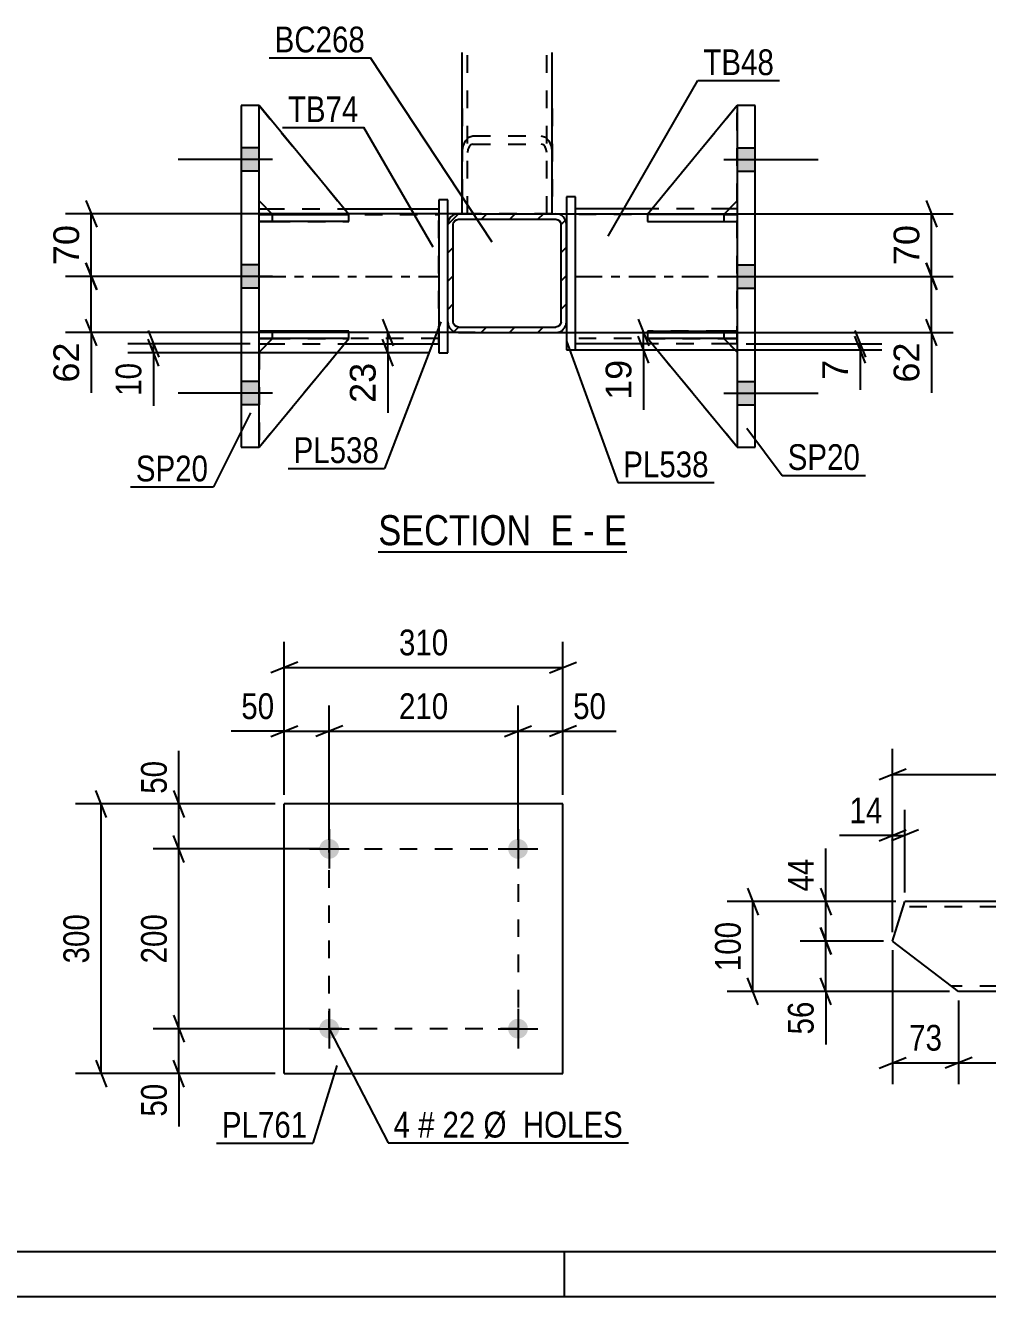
# Model space of a CAD drawing. Header units: millimetres. Extents: x 0 to 841, y 0 to 594.
# Drawn here: x 151 to 258.1, y 0 to 141.4 of the extents above; entities that cross this region are included whole.
import ezdxf

# ---------------------------------------------------------------- set-up
doc = ezdxf.new("R2010")
doc.units = ezdxf.units.MM
doc.linetypes.add('DXK_LINE_DOT2', pattern=[3.9198, 1.9599, -1.9599])
doc.linetypes.add('DXK_LINE_DOT3', pattern=[5.9187, 2.979, -0.9799, 0.9799, -0.9799])
doc.styles.add('Arial', font='ARIAL.TTF', dxfattribs={"height": 0.2})
doc.styles.add('Arial Narrow', font='ARIALN.TTF', dxfattribs={"height": 0.2})

# ---------------------------------------------------------------- blocks, each defined once
blk = doc.blocks.new('Unknown-318465150-1115')
at = {"color": 5, "linetype": 'Continuous'}
for p, q in [((5, 5), (836, 5)), ((211, 0), (211, 5)), ((0, 0), (841, 0))]:
    blk.add_line(p, q, dxfattribs=at)
blk = doc.blocks.new('Unknown-318465150-48 - 3101')
at = {"color": 6, "linetype": 'Continuous'}
blk.add_line((190.29, 82.83), (217.94, 82.83), dxfattribs=at)
at = {"color": 0, "linetype": 'Continuous'}
for points in [[(208.4, 83.58), (208.4, 87.08), (190.29, 87.08), (190.29, 83.58)], [(212.01, 83.58), (212.01, 87.08), (209.45, 87.08), (209.45, 83.58)], [(214.33, 83.58), (214.33, 87.08), (213.06, 87.08), (213.06, 83.58)], [(217.94, 83.58), (217.94, 87.08), (215.38, 87.08), (215.38, 83.58)]]:
    blk.add_wipeout(points, dxfattribs=at)
at = {"color": 7, "linetype": 'Continuous', "style": 'Arial Narrow'}
for s, p in [('SECTION ', (190.29, 83.58)), ('E', (209.45, 83.58)), ('E', (215.38, 83.58)), ('-', (213.06, 83.58))]:
    blk.add_text(s, height=3.34, dxfattribs=at).set_placement(p)
blk = doc.blocks.new('Bolt-318465150-3135 - 3101')
at = {"linetype": 'Continuous'}
for points in [[(232.22, 125.18), (232.22, 127.78), (230.22, 127.78), (230.22, 125.18)], [(232.22, 125.18), (232.22, 127.78), (230.22, 127.78), (230.22, 125.18)], [(232.22, 112.18), (232.22, 114.78), (230.22, 114.78), (230.22, 112.18)], [(232.22, 99.18), (232.22, 101.78), (230.22, 101.78), (230.22, 99.18)], [(232.22, 99.18), (232.22, 101.78), (230.22, 101.78), (230.22, 99.18)]]:
    blk.add_hatch(color=1, dxfattribs=at).paths.add_polyline_path(points)
at = {"color": 1, "linetype": 'Continuous'}
for p, q in [((230.22, 127.78), (232.22, 127.78)), ((230.22, 127.78), (232.22, 127.78)), ((228.72, 126.48), (239.22, 126.48)), ((228.72, 126.48), (239.22, 126.48)), ((230.22, 125.18), (232.22, 125.18)), ((230.22, 125.18), (232.22, 125.18)), ((230.22, 114.78), (232.22, 114.78)), ((228.72, 113.48), (239.22, 113.48)), ((230.22, 112.18), (232.22, 112.18)), ((228.72, 100.48), (239.22, 100.48)), ((228.72, 100.48), (239.22, 100.48)), ((230.22, 101.78), (232.22, 101.78)), ((230.22, 101.78), (232.22, 101.78)), ((230.22, 99.18), (232.22, 99.18)), ((230.22, 99.18), (232.22, 99.18))]:
    blk.add_line(p, q, dxfattribs=at)
blk = doc.blocks.new('Part-318465150-3295 - 3101')
at = {"color": 2, "linetype": 'Continuous'}
for p, q in [((220.72, 120.98), (212.22, 120.98)), ((230.22, 120.98), (229.33, 120.98)), ((220.71, 105.98), (212.22, 105.98)), ((230.22, 105.98), (229.31, 105.98))]:
    blk.add_line(p, q, dxfattribs=at)
at = {"color": 7, "linetype": 'DXK_LINE_DOT2'}
for p, q in [((212.22, 105.98), (212.22, 120.98)), ((230.22, 120.38), (212.22, 120.38)), ((229.33, 120.98), (220.72, 120.98)), ((230.22, 105.98), (230.22, 120.98)), ((230.22, 106.58), (212.22, 106.58)), ((229.31, 105.98), (220.71, 105.98))]:
    blk.add_line(p, q, dxfattribs=at)
at = {"color": 7, "linetype": 'DXK_LINE_DOT3'}
blk.add_line((212.22, 113.48), (230.22, 113.48), dxfattribs=at)
blk = doc.blocks.new('Part-318465150-3272 - 3101')
at = {"color": 2, "linetype": 'Continuous'}
for p, q in [((175.02, 132.48), (175.02, 94.48)), ((177.02, 132.48), (175.02, 132.48)), ((177.02, 94.48), (177.02, 132.48)), ((175.02, 94.48), (177.02, 94.48))]:
    blk.add_line(p, q, dxfattribs=at)
blk = doc.blocks.new('Part-318465150-3144 - 3101')
at = {"linetype": 'Continuous'}
h = blk.add_hatch(dxfattribs=at)
h.set_pattern_fill('', scale=0.7, style=0, pattern_type=0)
h.set_pattern_definition([(45, (199.219, 120.4402), (-1.57154, 1.57154), [])])
h.paths.add_polyline_path([(210.02, 120.44), (199.22, 120.44), (198.76, 120.35), (198.37, 120.09), (198.11, 119.7), (198.02, 119.24), (198.02, 108.44), (198.11, 107.98), (198.37, 107.59), (198.76, 107.33), (199.22, 107.24), (210.02, 107.24), (210.48, 107.33), (210.87, 107.59), (211.13, 107.98), (211.22, 108.44), (211.22, 119.24), (211.13, 119.7), (210.87, 120.09), (210.48, 120.35)])
h.paths.add_polyline_path([(210.57, 119.47), (210.62, 119.24), (210.62, 108.44), (210.57, 108.21), (210.44, 108.02), (210.25, 107.89), (210.02, 107.84), (199.22, 107.84), (198.99, 107.89), (198.79, 108.02), (198.66, 108.21), (198.62, 108.44), (198.62, 119.24), (198.66, 119.47), (198.79, 119.66), (198.99, 119.79), (199.22, 119.84), (210.02, 119.84), (210.25, 119.79), (210.44, 119.66)])
at = {"color": 2, "linetype": 'Continuous'}
for p, q in [((199.22, 120.44), (198.76, 120.35)), ((199.22, 120.44), (210.02, 120.44)), ((210.48, 120.35), (210.02, 120.44)), ((198.11, 119.7), (198.02, 119.24)), ((198.02, 108.44), (198.02, 119.24)), ((198.62, 119.24), (198.66, 119.47)), ((198.62, 108.44), (198.62, 119.24)), ((198.66, 119.47), (198.79, 119.66)), ((198.79, 119.66), (198.99, 119.79)), ((198.99, 119.79), (199.22, 119.84)), ((199.22, 119.84), (210.02, 119.84)), ((210.02, 119.84), (210.25, 119.79)), ((210.25, 119.79), (210.44, 119.66)), ((210.44, 119.66), (210.57, 119.47)), ((210.57, 119.47), (210.62, 119.24)), ((210.62, 108.44), (210.62, 119.24)), ((211.22, 119.24), (211.13, 119.7)), ((211.22, 108.44), (211.22, 119.24)), ((198.02, 108.44), (198.11, 107.98)), ((198.66, 108.21), (198.62, 108.44)), ((198.79, 108.02), (198.66, 108.21)), ((198.99, 107.89), (198.79, 108.02)), ((199.22, 107.84), (198.99, 107.89)), ((199.22, 107.84), (210.02, 107.84)), ((210.25, 107.89), (210.02, 107.84)), ((210.44, 108.02), (210.25, 107.89)), ((210.57, 108.21), (210.44, 108.02)), ((210.62, 108.44), (210.57, 108.21)), ((211.13, 107.98), (211.22, 108.44)), ((198.76, 107.33), (199.22, 107.24)), ((199.22, 107.24), (210.02, 107.24)), ((210.02, 107.24), (210.48, 107.33))]:
    blk.add_line(p, q, dxfattribs=at)
for centre, start, end in [((199.22, 119.24), 112.5, 157.5), ((210.02, 119.24), 22.5, 67.5), ((199.22, 108.44), 202.5, 247.5), ((210.02, 108.44), 292.5, 337.5)]:
    blk.add_arc(centre, 1.2, start, end, dxfattribs=at)
blk = doc.blocks.new('Bolt-318465150-3136 - 3101')
at = {"linetype": 'Continuous'}
for points in [[(177.02, 125.18), (177.02, 127.78), (175.02, 127.78), (175.02, 125.18)], [(177.02, 125.18), (177.02, 127.78), (175.02, 127.78), (175.02, 125.18)], [(177.02, 112.18), (177.02, 114.78), (175.02, 114.78), (175.02, 112.18)], [(177.02, 99.18), (177.02, 101.78), (175.02, 101.78), (175.02, 99.18)], [(177.02, 99.18), (177.02, 101.78), (175.02, 101.78), (175.02, 99.18)]]:
    blk.add_hatch(color=1, dxfattribs=at).paths.add_polyline_path(points)
at = {"color": 1, "linetype": 'Continuous'}
for p, q in [((177.02, 127.78), (175.02, 127.78)), ((177.02, 127.78), (175.02, 127.78)), ((178.52, 126.48), (168.02, 126.48)), ((178.52, 126.48), (168.02, 126.48)), ((177.02, 125.18), (175.02, 125.18)), ((177.02, 125.18), (175.02, 125.18)), ((177.02, 114.78), (175.02, 114.78)), ((178.52, 113.48), (168.02, 113.48)), ((177.02, 112.18), (175.02, 112.18)), ((178.52, 100.48), (168.02, 100.48)), ((178.52, 100.48), (168.02, 100.48)), ((177.02, 101.78), (175.02, 101.78)), ((177.02, 101.78), (175.02, 101.78)), ((177.02, 99.18), (175.02, 99.18)), ((177.02, 99.18), (175.02, 99.18))]:
    blk.add_line(p, q, dxfattribs=at)
blk = doc.blocks.new('Part-318465150-3234 - 3101')
at = {"color": 2, "linetype": 'Continuous'}
for p, q in [((220.23, 120.38), (220.22, 120.38)), ((220.22, 120.38), (220.22, 119.58)), ((230.22, 120.38), (221.47, 120.38)), ((230.22, 120.38), (230.22, 120.38)), ((230.22, 120.38), (230.22, 119.58)), ((220.22, 119.58), (230.22, 119.58))]:
    blk.add_line(p, q, dxfattribs=at)
at = {"color": 7, "linetype": 'DXK_LINE_DOT2'}
for p, q in [((221.47, 120.38), (220.23, 120.38)), ((228.72, 120.38), (220.23, 120.38)), ((228.72, 120.38), (230.22, 120.38)), ((228.72, 120.38), (228.72, 119.58)), ((230.22, 120.38), (230.22, 120.38)), ((220.22, 119.58), (228.72, 119.58)), ((228.72, 119.58), (230.22, 119.58))]:
    blk.add_line(p, q, dxfattribs=at)
blk = doc.blocks.new('Part-318465150-3239 - 3101')
at = {"color": 2, "linetype": 'Continuous'}
for p, q in [((177.02, 120.98), (177.91, 120.98)), ((186.52, 120.98), (197.02, 120.98)), ((177.02, 105.98), (177.93, 105.98)), ((186.53, 105.98), (197.02, 105.98))]:
    blk.add_line(p, q, dxfattribs=at)
at = {"color": 7, "linetype": 'DXK_LINE_DOT2'}
for p, q in [((177.02, 105.98), (177.02, 120.98)), ((177.02, 120.38), (197.02, 120.38)), ((177.91, 120.98), (186.52, 120.98)), ((197.02, 105.98), (197.02, 120.98)), ((197.02, 106.58), (177.02, 106.58)), ((177.93, 105.98), (186.53, 105.98))]:
    blk.add_line(p, q, dxfattribs=at)
at = {"color": 7, "linetype": 'DXK_LINE_DOT3'}
blk.add_line((177.02, 113.48), (197.02, 113.48), dxfattribs=at)
blk = doc.blocks.new('Part-318465150-3241 - 3101')
at = {"color": 2, "linetype": 'Continuous'}
for p, q in [((178.52, 106.57), (177.02, 105.07)), ((177.02, 94.48), (187.02, 106.57)), ((187.02, 106.57), (178.52, 106.57)), ((178.52, 106.57), (178.52, 106.57)), ((187.02, 106.57), (187.02, 106.57))]:
    blk.add_line(p, q, dxfattribs=at)
at = {"color": 7, "linetype": 'DXK_LINE_DOT2'}
for p, q in [((177.02, 105.07), (178.52, 106.57)), ((177.02, 94.48), (187.02, 106.57)), ((178.52, 106.57), (187.02, 106.57)), ((177.02, 105.07), (177.02, 94.48))]:
    blk.add_line(p, q, dxfattribs=at)
blk = doc.blocks.new('Part-318465150-3243 - 3101')
at = {"color": 2, "linetype": 'Continuous'}
for p, q in [((177.02, 132.48), (177.02, 132.48)), ((177.02, 132.48), (177.02, 132.48)), ((187.02, 120.37), (177.02, 132.48)), ((178.51, 120.38), (177.02, 121.87)), ((185.77, 120.37), (187.02, 120.37)), ((187.02, 120.37), (187.02, 120.37))]:
    blk.add_line(p, q, dxfattribs=at)
at = {"color": 7, "linetype": 'DXK_LINE_DOT2'}
for p, q in [((177.02, 121.87), (177.02, 132.48)), ((177.02, 132.48), (187.02, 120.37)), ((178.52, 120.37), (177.02, 121.87)), ((178.52, 120.37), (178.51, 120.38)), ((187.02, 120.37), (178.52, 120.37)), ((178.52, 120.37), (178.52, 120.37)), ((178.52, 120.37), (185.77, 120.37))]:
    blk.add_line(p, q, dxfattribs=at)
blk = doc.blocks.new('Part-318465150-3244 - 3101')
at = {"color": 2, "linetype": 'Continuous'}
for p, q in [((220.22, 106.57), (220.22, 106.57)), ((228.72, 106.57), (220.22, 106.57)), ((230.22, 94.48), (220.22, 106.57)), ((228.72, 106.57), (228.72, 106.57)), ((228.72, 106.57), (230.22, 105.07))]:
    blk.add_line(p, q, dxfattribs=at)
at = {"color": 7, "linetype": 'DXK_LINE_DOT2'}
for p, q in [((220.22, 106.57), (228.72, 106.57)), ((230.22, 94.48), (220.22, 106.57)), ((228.72, 106.57), (230.22, 105.07)), ((230.22, 105.07), (230.22, 94.48))]:
    blk.add_line(p, q, dxfattribs=at)
blk = doc.blocks.new('Part-318465150-3246 - 3101')
at = {"color": 2, "linetype": 'Continuous'}
for p, q in [((230.22, 132.48), (220.22, 120.37)), ((230.22, 132.48), (230.22, 132.48)), ((230.22, 132.48), (230.22, 132.48)), ((228.73, 120.38), (230.22, 121.87)), ((221.47, 120.37), (220.22, 120.37)), ((220.22, 120.37), (220.22, 120.37))]:
    blk.add_line(p, q, dxfattribs=at)
at = {"color": 7, "linetype": 'DXK_LINE_DOT2'}
for p, q in [((230.22, 132.48), (220.22, 120.37)), ((230.22, 121.87), (230.22, 132.48)), ((228.72, 120.37), (230.22, 121.87)), ((228.72, 120.37), (220.22, 120.37)), ((228.72, 120.37), (221.47, 120.37)), ((228.72, 120.37), (228.73, 120.38)), ((228.72, 120.37), (228.72, 120.37))]:
    blk.add_line(p, q, dxfattribs=at)
blk = doc.blocks.new('Part-318465150-3249 - 3101')
at = {"color": 2, "linetype": 'Continuous'}
for p, q in [((220.22, 107.38), (230.22, 107.38)), ((220.22, 107.38), (220.22, 106.58)), ((230.22, 106.58), (220.22, 106.58)), ((230.22, 107.38), (230.22, 107.38)), ((230.22, 106.58), (230.22, 107.38))]:
    blk.add_line(p, q, dxfattribs=at)
at = {"color": 7, "linetype": 'DXK_LINE_DOT2'}
for p, q in [((228.72, 107.38), (220.22, 107.38)), ((220.22, 106.58), (228.72, 106.58)), ((230.22, 107.38), (228.72, 107.38)), ((228.72, 107.38), (228.72, 106.58)), ((228.72, 106.58), (230.22, 106.58)), ((230.22, 107.38), (230.22, 107.38))]:
    blk.add_line(p, q, dxfattribs=at)
blk = doc.blocks.new('Part-318465150-3251 - 3101')
at = {"color": 7, "linetype": 'DXK_LINE_DOT2'}
for p, q in [((199.62, 132.15), (199.62, 120.44)), ((200.22, 120.44), (200.22, 132.15)), ((209.02, 120.44), (209.02, 132.15)), ((209.62, 132.15), (209.62, 120.44)), ((209.62, 120.44), (199.62, 120.44))]:
    blk.add_line(p, q, dxfattribs=at)
blk = doc.blocks.new('Part-318465150-3261 - 3101')
at = {"color": 2, "linetype": 'Continuous'}
for p, q in [((177.02, 106.58), (177.02, 107.38)), ((187.02, 107.38), (177.02, 107.38)), ((187.02, 106.58), (177.02, 106.58)), ((177.02, 106.58), (177.02, 106.58)), ((187.02, 106.58), (187.02, 107.38))]:
    blk.add_line(p, q, dxfattribs=at)
at = {"color": 7, "linetype": 'DXK_LINE_DOT2'}
for p, q in [((178.52, 107.38), (177.02, 107.38)), ((177.02, 106.58), (178.52, 106.58)), ((178.52, 106.58), (178.52, 107.38)), ((187.02, 107.38), (178.52, 107.38)), ((178.52, 106.58), (187.02, 106.58))]:
    blk.add_line(p, q, dxfattribs=at)
blk = doc.blocks.new('Part-318465150-3262 - 3101')
at = {"color": 2, "linetype": 'Continuous'}
for p, q in [((177.02, 119.58), (177.02, 120.38)), ((177.02, 120.38), (185.77, 120.38)), ((187.02, 120.38), (187.01, 120.38)), ((187.02, 119.58), (187.02, 120.38)), ((187.02, 119.58), (177.02, 119.58)), ((177.02, 119.58), (177.02, 119.58))]:
    blk.add_line(p, q, dxfattribs=at)
at = {"color": 7, "linetype": 'DXK_LINE_DOT2'}
for p, q in [((178.52, 120.38), (177.02, 120.38)), ((178.52, 119.58), (178.52, 120.38)), ((178.52, 120.38), (187.01, 120.38)), ((177.02, 119.58), (178.52, 119.58)), ((178.52, 119.58), (187.02, 119.58))]:
    blk.add_line(p, q, dxfattribs=at)
blk = doc.blocks.new('Part-318465150-3267 - 3101')
at = {"color": 2, "linetype": 'Continuous'}
for p, q in [((230.22, 132.48), (230.22, 94.48)), ((232.22, 132.48), (230.22, 132.48)), ((232.22, 94.48), (232.22, 132.48)), ((230.22, 94.48), (232.22, 94.48))]:
    blk.add_line(p, q, dxfattribs=at)
blk = doc.blocks.new('Part-318465150-3278 - 3101')
at = {"color": 2, "linetype": 'Continuous'}
for p, q in [((199.62, 120.44), (199.62, 138.37)), ((209.62, 120.44), (209.62, 138.37))]:
    blk.add_line(p, q, dxfattribs=at)
at = {"color": 7, "linetype": 'DXK_LINE_DOT2'}
for p, q in [((200.22, 120.44), (200.22, 138.37)), ((209.02, 120.44), (209.02, 138.37)), ((199.97, 128.57), (200.36, 128.97)), ((200.36, 128.97), (200.82, 129.12)), ((200.82, 129.12), (208.42, 129.12)), ((208.42, 129.12), (208.88, 128.97)), ((208.88, 128.97), (209.27, 128.57)), ((199.62, 127.26), (199.71, 127.97)), ((199.71, 127.97), (199.97, 128.57)), ((200.26, 127.61), (200.22, 127.26)), ((200.39, 127.91), (200.26, 127.61)), ((200.59, 128.12), (200.39, 127.91)), ((200.82, 128.19), (200.59, 128.12)), ((200.82, 128.19), (208.42, 128.19)), ((208.65, 128.12), (208.42, 128.19)), ((208.84, 127.91), (208.65, 128.12)), ((208.97, 127.61), (208.84, 127.91)), ((209.02, 127.26), (208.97, 127.61)), ((209.27, 128.57), (209.53, 127.97)), ((209.53, 127.97), (209.62, 127.26)), ((209.62, 120.44), (199.62, 120.44))]:
    blk.add_line(p, q, dxfattribs=at)
blk = doc.blocks.new('Part-318465150-3285 - 3101')
at = {"color": 2, "linetype": 'Continuous'}
for p, q in [((198.02, 121.98), (197.02, 121.98)), ((197.02, 121.98), (197.02, 104.98)), ((198.02, 119.24), (198.02, 121.98)), ((198.02, 104.98), (198.02, 108.44)), ((197.02, 104.98), (198.02, 104.98))]:
    blk.add_line(p, q, dxfattribs=at)
at = {"color": 7, "linetype": 'DXK_LINE_DOT2'}
blk.add_line((198.02, 108.44), (198.02, 119.24), dxfattribs=at)
blk = doc.blocks.new('Part-318465150-3290 - 3101')
at = {"color": 2, "linetype": 'Continuous'}
for p, q in [((212.22, 122.32), (211.22, 122.32)), ((211.22, 122.32), (211.22, 105.32)), ((212.22, 105.32), (212.22, 122.32)), ((211.22, 105.32), (212.22, 105.32))]:
    blk.add_line(p, q, dxfattribs=at)
blk = doc.blocks.new('Part-318465150-2193 - 2177')
at = {"color": 2, "linetype": 'Continuous'}
for p, q in [((247.49, 39.54), (248.87, 43.94)), ((274.84, 43.94), (248.87, 43.94)), ((294.94, 43.94), (274.94, 43.94)), ((303.93, 37.08), (294.94, 43.94)), ((254.84, 33.94), (247.49, 39.54)), ((303.93, 37.08), (302.95, 33.94)), ((274.84, 33.94), (254.84, 33.94)), ((302.95, 33.94), (274.94, 33.94))]:
    blk.add_line(p, q, dxfattribs=at)
at = {"color": 7, "linetype": 'DXK_LINE_DOT2'}
for p, q in [((274.84, 43.34), (248.68, 43.34)), ((295.73, 43.34), (274.94, 43.34)), ((274.84, 34.54), (254.05, 34.54)), ((303.14, 34.54), (274.94, 34.54))]:
    blk.add_line(p, q, dxfattribs=at)
blk = doc.blocks.new('Part-318465150-1333 - 1317')
at = {"color": 2, "linetype": 'Continuous'}
for p, q in [((179.83, 24.8), (179.83, 54.8)), ((210.83, 54.8), (179.83, 54.8)), ((210.83, 24.8), (210.83, 54.8)), ((179.83, 24.8), (210.83, 24.8))]:
    blk.add_line(p, q, dxfattribs=at)
blk = doc.blocks.new('Bolt-318465150-1366 - 1317')
at = {"linetype": 'Continuous'}
for points in [[(185.93, 29.8, -1), (183.73, 29.8, -1)], [(206.93, 29.8, -1), (204.73, 29.8, -1)]]:
    blk.add_hatch(color=1, dxfattribs=at).paths.add_polyline_path(points)
at = {"color": 1, "linetype": 'Continuous'}
for p, q in [((184.83, 32), (184.83, 27.6)), ((205.83, 32), (205.83, 27.6)), ((182.63, 29.8), (187.03, 29.8)), ((203.63, 29.8), (208.03, 29.8))]:
    blk.add_line(p, q, dxfattribs=at)
blk = doc.blocks.new('Bolt-318465150-1371 - 1317')
at = {"linetype": 'Continuous'}
for points in [[(185.93, 49.8, -1), (183.73, 49.8, -1)], [(206.93, 49.8, -1), (204.73, 49.8, -1)]]:
    blk.add_hatch(color=1, dxfattribs=at).paths.add_polyline_path(points)
at = {"color": 1, "linetype": 'Continuous'}
for p, q in [((184.83, 52), (184.83, 47.6)), ((205.83, 52), (205.83, 47.6)), ((182.63, 49.8), (187.03, 49.8)), ((203.63, 49.8), (208.03, 49.8))]:
    blk.add_line(p, q, dxfattribs=at)
blk = doc.blocks.new('Rectangle-318465150-1480 - 1317')
at = {"color": 1, "linetype": 'DXK_LINE_DOT2'}
blk.add_lwpolyline([(184.83, 49.8), (205.83, 49.8), (205.83, 29.8), (184.83, 29.8), (184.83, 49.8)], close=True, dxfattribs=at)
blk = doc.blocks.new('StraightDimension-318465150-3343 - 3101')
at = {"color": 7, "linetype": 'Continuous'}
for p, q in [((251.22, 121.94), (252.42, 118.94)), ((207.91, 120.44), (254.22, 120.44)), ((251.82, 113.48), (251.82, 120.44)), ((252.42, 111.98), (251.22, 114.98)), ((233.22, 113.48), (254.22, 113.48))]:
    blk.add_line(p, q, dxfattribs=at)
at = {"color": 0}
blk.add_wipeout([(251.07, 119.78), (246.87, 119.78), (246.87, 114.14), (251.07, 114.14)], dxfattribs=at)
at = {"color": 3, "style": 'Arial'}
blk.add_text('70', height=2.865, rotation=90.0002, dxfattribs=at).set_placement((250.47, 114.74))
blk = doc.blocks.new('StraightDimension-318465150-3371 - 3101')
at = {"color": 7, "linetype": 'Continuous'}
for p, q in [((219.19, 108.74), (220.39, 105.74)), ((209.74, 107.24), (222.19, 107.24)), ((220.39, 103.82), (219.19, 106.82)), ((219.79, 105.32), (219.79, 107.24)), ((212.22, 105.32), (222.19, 105.32)), ((219.79, 105.32), (219.79, 98.62)), ((219.79, 105.32), (219.79, 98.62))]:
    blk.add_line(p, q, dxfattribs=at)
at = {"color": 0}
blk.add_wipeout([(219.04, 104.79), (214.84, 104.79), (214.84, 99.15), (219.04, 99.15)], dxfattribs=at)
at = {"color": 3, "style": 'Arial'}
blk.add_text('19', height=2.865, rotation=90.0002, dxfattribs=at).set_placement((218.44, 99.75))
blk = doc.blocks.new('StraightDimension-318465150-3382 - 3101')
at = {"color": 7, "linetype": 'Continuous'}
for p, q in [((243.29, 107.48), (244.49, 104.48)), ((244.49, 103.82), (243.29, 106.82)), ((213.22, 105.32), (246.29, 105.32)), ((231.22, 105.98), (246.29, 105.98)), ((243.89, 105.32), (243.89, 105.98)), ((243.89, 105.32), (243.89, 100.85)), ((243.89, 105.32), (243.89, 100.85))]:
    blk.add_line(p, q, dxfattribs=at)
at = {"color": 0}
blk.add_wipeout([(243.14, 104.79), (238.94, 104.79), (238.94, 101.37), (243.14, 101.37)], dxfattribs=at)
at = {"color": 3, "style": 'Arial'}
blk.add_text('7', height=2.87, rotation=90.0002, dxfattribs=at).set_placement((242.54, 101.97))
blk = doc.blocks.new('StraightDimension-318465150-3332 - 3101')
at = {"color": 7, "linetype": 'Continuous'}
for p, q in [((190.74, 108.74), (191.94, 105.74)), ((198.22, 107.24), (188.49, 107.24)), ((191.94, 103.48), (190.74, 106.48)), ((191.34, 104.98), (191.34, 107.24)), ((196.02, 104.98), (188.49, 104.98)), ((191.34, 104.98), (191.34, 98.29)), ((191.34, 104.98), (191.34, 98.29))]:
    blk.add_line(p, q, dxfattribs=at)
at = {"color": 0}
blk.add_wipeout([(190.59, 104.46), (186.39, 104.46), (186.39, 98.81), (190.59, 98.81)], dxfattribs=at)
at = {"color": 3, "style": 'Arial'}
blk.add_text('23', height=2.865, rotation=90.0002, dxfattribs=at).set_placement((189.99, 99.41))
blk = doc.blocks.new('StraightDimension-318465150-3357 - 3101')
at = {"color": 7, "linetype": 'Continuous'}
for p, q in [((251.22, 114.98), (252.42, 111.98)), ((233.22, 113.48), (254.22, 113.48)), ((251.82, 107.24), (251.82, 113.48)), ((252.42, 105.74), (251.22, 108.74)), ((207.91, 107.24), (254.22, 107.24)), ((251.82, 107.24), (251.82, 100.54)), ((251.82, 107.24), (251.82, 100.54))]:
    blk.add_line(p, q, dxfattribs=at)
at = {"color": 0}
blk.add_wipeout([(251.07, 106.72), (246.87, 106.72), (246.87, 101.07), (251.07, 101.07)], dxfattribs=at)
at = {"color": 3, "style": 'Arial'}
blk.add_text('62', height=2.865, rotation=90.0002, dxfattribs=at).set_placement((250.47, 101.67))
blk = doc.blocks.new('StraightDimension-318465150-3304 - 3101')
at = {"color": 7, "linetype": 'Continuous'}
for p, q in [((157.76, 114.98), (158.96, 111.98)), ((174.02, 113.48), (155.51, 113.48)), ((158.36, 107.24), (158.36, 113.48)), ((158.96, 105.74), (157.76, 108.74)), ((201.06, 107.24), (155.51, 107.24)), ((158.36, 107.24), (158.36, 100.54)), ((158.36, 107.24), (158.36, 100.54))]:
    blk.add_line(p, q, dxfattribs=at)
at = {"color": 0}
blk.add_wipeout([(157.61, 106.72), (153.41, 106.72), (153.41, 101.07), (157.61, 101.07)], dxfattribs=at)
at = {"color": 3, "style": 'Arial'}
blk.add_text('62', height=2.865, rotation=90.0002, dxfattribs=at).set_placement((157.01, 101.67))
blk = doc.blocks.new('StraightDimension-318465150-3317 - 3101')
at = {"color": 7, "linetype": 'Continuous'}
for p, q in [((157.76, 121.94), (158.96, 118.94)), ((201.06, 120.44), (155.51, 120.44)), ((158.36, 113.48), (158.36, 120.44)), ((158.96, 111.98), (157.76, 114.98)), ((174.02, 113.48), (155.51, 113.48))]:
    blk.add_line(p, q, dxfattribs=at)
at = {"color": 0}
blk.add_wipeout([(157.61, 119.78), (153.41, 119.78), (153.41, 114.14), (157.61, 114.14)], dxfattribs=at)
at = {"color": 3, "style": 'Arial'}
blk.add_text('70', height=2.865, rotation=90.0002, dxfattribs=at).set_placement((157.01, 114.74))
blk = doc.blocks.new('StraightDimension-318465150-3393 - 3101')
at = {"color": 7, "linetype": 'Continuous'}
for p, q in [((164.68, 107.48), (165.88, 104.48)), ((165.88, 103.48), (164.68, 106.48)), ((176.02, 105.98), (162.43, 105.98)), ((196.02, 104.98), (162.43, 104.98)), ((165.28, 104.98), (165.28, 105.98)), ((165.28, 104.98), (165.28, 99.08)), ((165.28, 104.98), (165.28, 99.08))]:
    blk.add_line(p, q, dxfattribs=at)
at = {"color": 0}
blk.add_wipeout([(164.53, 104.46), (160.33, 104.46), (160.33, 99.6), (164.53, 99.6)], dxfattribs=at)
at = {"color": 3, "style": 'Arial Narrow'}
blk.add_text('10', height=2.863, rotation=90.0002, dxfattribs=at).set_placement((163.93, 100.2))
blk = doc.blocks.new('StraightDimension-318465150-2255 - 2177')
at = {"color": 7, "linetype": 'Continuous'}
for p, q in [((254.84, 32.94), (254.84, 23.61)), ((302.95, 32.94), (302.95, 23.61)), ((256.34, 26.61), (253.34, 25.41)), ((254.84, 26.01), (302.95, 26.01)), ((301.45, 25.41), (304.45, 26.61))]:
    blk.add_line(p, q, dxfattribs=at)
at = {"color": 0}
blk.add_wipeout([(283.15, 26.76), (283.15, 30.96), (274.64, 30.96), (274.64, 26.76)], dxfattribs=at)
at = {"color": 3, "style": 'Arial Narrow'}
blk.add_text('3083', height=2.863, dxfattribs=at).set_placement((275.24, 27.36))
blk = doc.blocks.new('StraightDimension-318465150-2297 - 2177')
at = {"color": 7, "linetype": 'Continuous'}
for p, q in [((247.49, 40.54), (247.49, 54.15)), ((248.87, 44.94), (248.87, 54.15)), ((247.49, 51.3), (241.59, 51.3)), ((247.49, 51.3), (241.59, 51.3)), ((245.99, 50.7), (248.99, 51.9)), ((250.37, 51.9), (247.37, 50.7)), ((247.49, 51.3), (248.87, 51.3))]:
    blk.add_line(p, q, dxfattribs=at)
at = {"color": 0}
blk.add_wipeout([(246.97, 52.05), (246.97, 56.25), (242.11, 56.25), (242.11, 52.05)], dxfattribs=at)
at = {"color": 3, "style": 'Arial Narrow'}
blk.add_text('14', height=2.863, dxfattribs=at).set_placement((242.71, 52.65))
blk = doc.blocks.new('StraightDimension-318465150-2225 - 2177')
at = {"color": 7, "linetype": 'Continuous'}
for p, q in [((247.49, 38.54), (247.49, 23.61)), ((254.84, 32.94), (254.84, 23.61)), ((245.99, 25.41), (248.99, 26.61)), ((247.49, 26.01), (254.84, 26.01)), ((256.34, 26.61), (253.34, 25.41))]:
    blk.add_line(p, q, dxfattribs=at)
at = {"color": 0}
blk.add_wipeout([(253.59, 26.76), (253.59, 30.96), (248.74, 30.96), (248.74, 26.76)], dxfattribs=at)
at = {"color": 3, "style": 'Arial Narrow'}
blk.add_text('73', height=2.863, dxfattribs=at).set_placement((249.34, 27.36))
blk = doc.blocks.new('StraightDimension-318465150-2196 - 2177')
at = {"color": 7, "linetype": 'Continuous'}
for p, q in [((231.36, 45.44), (232.56, 42.44)), ((247.87, 43.94), (229.11, 43.94)), ((231.96, 33.94), (231.96, 43.94)), ((232.56, 32.44), (231.36, 35.44)), ((253.84, 33.94), (229.11, 33.94))]:
    blk.add_line(p, q, dxfattribs=at)
at = {"color": 0}
blk.add_wipeout([(231.21, 42.28), (227.01, 42.28), (227.01, 35.6), (231.21, 35.6)], dxfattribs=at)
at = {"color": 3, "style": 'Arial Narrow'}
blk.add_text('100', height=2.863, rotation=90.0002, dxfattribs=at).set_placement((230.61, 36.2))
blk = doc.blocks.new('StraightDimension-318465150-2356 - 2177')
at = {"color": 7, "linetype": 'Continuous'}
for p, q in [((240.06, 43.94), (240.06, 49.85)), ((240.06, 43.94), (240.06, 49.85)), ((239.46, 45.44), (240.66, 42.44)), ((247.87, 43.94), (237.21, 43.94)), ((240.06, 39.54), (240.06, 43.94)), ((240.66, 38.04), (239.46, 41.04)), ((246.49, 39.54), (237.21, 39.54))]:
    blk.add_line(p, q, dxfattribs=at)
at = {"color": 0}
blk.add_wipeout([(239.31, 49.32), (235.11, 49.32), (235.11, 44.46), (239.31, 44.46)], dxfattribs=at)
at = {"color": 3, "style": 'Arial Narrow'}
blk.add_text('44', height=2.863, rotation=90.0002, dxfattribs=at).set_placement((238.71, 45.06))
blk = doc.blocks.new('StraightDimension-318465150-2376 - 2177')
at = {"color": 7, "linetype": 'Continuous'}
for p, q in [((239.46, 41.04), (240.66, 38.04)), ((246.49, 39.54), (237.21, 39.54)), ((240.06, 33.94), (240.06, 39.54)), ((240.66, 32.44), (239.46, 35.44)), ((253.84, 33.94), (237.21, 33.94)), ((240.06, 33.94), (240.06, 28.03)), ((240.06, 33.94), (240.06, 28.03))]:
    blk.add_line(p, q, dxfattribs=at)
at = {"color": 0}
blk.add_wipeout([(239.31, 33.41), (235.11, 33.41), (235.11, 28.56), (239.31, 28.56)], dxfattribs=at)
at = {"color": 3, "style": 'Arial Narrow'}
blk.add_text('56', height=2.863, rotation=90.0002, dxfattribs=at).set_placement((238.71, 29.16))
blk = doc.blocks.new('StraightDimension-318465150-2401 - 2177')
at = {"color": 7, "linetype": 'Continuous'}
for p, q in [((247.49, 40.54), (247.49, 60.93)), ((303.93, 38.08), (303.93, 60.93)), ((248.99, 58.68), (245.99, 57.48)), ((247.49, 58.08), (303.93, 58.08)), ((302.43, 57.48), (305.43, 58.68))]:
    blk.add_line(p, q, dxfattribs=at)
at = {"color": 0}
blk.add_wipeout([(279.97, 58.83), (279.97, 63.03), (271.46, 63.03), (271.46, 58.83)], dxfattribs=at)
at = {"color": 3, "style": 'Arial Narrow'}
blk.add_text('3167', height=2.863, dxfattribs=at).set_placement((272.06, 59.43))
blk = doc.blocks.new('StraightDimension-318465150-1373 - 1317')
at = {"color": 7, "linetype": 'Continuous'}
for p, q in [((179.83, 55.8), (179.83, 72.83)), ((210.83, 55.8), (210.83, 72.83)), ((181.33, 70.58), (178.33, 69.38)), ((179.83, 69.98), (210.83, 69.98)), ((209.33, 69.38), (212.33, 70.58))]:
    blk.add_line(p, q, dxfattribs=at)
at = {"color": 0}
blk.add_wipeout([(198.68, 70.73), (198.68, 74.93), (191.99, 74.93), (191.99, 70.73)], dxfattribs=at)
at = {"color": 3, "style": 'Arial Narrow'}
blk.add_text('310', height=2.863, dxfattribs=at).set_placement((192.59, 71.33))
blk = doc.blocks.new('StraightDimension-318465150-1397 - 1317')
at = {"color": 7, "linetype": 'Continuous'}
for p, q in [((184.83, 50.8), (184.83, 65.74)), ((205.83, 50.8), (205.83, 65.74)), ((186.33, 63.49), (183.33, 62.29)), ((184.83, 62.89), (205.83, 62.89)), ((204.33, 62.29), (207.33, 63.49))]:
    blk.add_line(p, q, dxfattribs=at)
at = {"color": 0}
blk.add_wipeout([(198.68, 63.64), (198.68, 67.84), (191.99, 67.84), (191.99, 63.64)], dxfattribs=at)
at = {"color": 3, "style": 'Arial Narrow'}
blk.add_text('210', height=2.863, dxfattribs=at).set_placement((192.59, 64.24))
blk = doc.blocks.new('StraightDimension-318465150-1384 - 1317')
at = {"color": 7, "linetype": 'Continuous'}
for p, q in [((205.83, 50.8), (205.83, 65.74)), ((210.83, 55.8), (210.83, 65.74)), ((204.33, 62.29), (207.33, 63.49)), ((205.83, 62.89), (210.83, 62.89)), ((212.33, 63.49), (209.33, 62.29)), ((210.83, 62.89), (216.74, 62.89)), ((210.83, 62.89), (216.74, 62.89))]:
    blk.add_line(p, q, dxfattribs=at)
at = {"color": 0}
blk.add_wipeout([(216.22, 63.64), (216.22, 67.84), (211.36, 67.84), (211.36, 63.64)], dxfattribs=at)
at = {"color": 3, "style": 'Arial Narrow'}
blk.add_text('50', height=2.863, dxfattribs=at).set_placement((211.96, 64.24))
blk = doc.blocks.new('StraightDimension-318465150-1413 - 1317')
at = {"color": 7, "linetype": 'Continuous'}
for p, q in [((179.83, 55.8), (179.83, 65.74)), ((184.83, 50.8), (184.83, 65.74)), ((179.83, 62.89), (173.93, 62.89)), ((179.83, 62.89), (173.93, 62.89)), ((178.33, 62.29), (181.33, 63.49)), ((179.83, 62.89), (184.83, 62.89)), ((186.33, 63.49), (183.33, 62.29))]:
    blk.add_line(p, q, dxfattribs=at)
at = {"color": 0}
blk.add_wipeout([(179.31, 63.64), (179.31, 67.84), (174.45, 67.84), (174.45, 63.64)], dxfattribs=at)
at = {"color": 3, "style": 'Arial Narrow'}
blk.add_text('50', height=2.863, dxfattribs=at).set_placement((175.05, 64.24))
blk = doc.blocks.new('StraightDimension-318465150-1427 - 1317')
at = {"color": 7, "linetype": 'Continuous'}
for p, q in [((160.07, 53.3), (158.87, 56.3)), ((178.83, 54.8), (156.62, 54.8)), ((159.47, 24.8), (159.47, 54.8)), ((158.87, 26.3), (160.07, 23.3)), ((178.83, 24.8), (156.62, 24.8))]:
    blk.add_line(p, q, dxfattribs=at)
at = {"color": 0}
blk.add_wipeout([(158.72, 43.14), (154.52, 43.14), (154.52, 36.46), (158.72, 36.46)], dxfattribs=at)
at = {"color": 3, "style": 'Arial Narrow'}
blk.add_text('300', height=2.863, rotation=90.0002, dxfattribs=at).set_placement((158.12, 37.06))
blk = doc.blocks.new('StraightDimension-318465150-1438 - 1317')
at = {"color": 7, "linetype": 'Continuous'}
for p, q in [((167.51, 31.3), (168.71, 28.3)), ((183.83, 29.8), (165.26, 29.8)), ((168.11, 24.8), (168.11, 29.8)), ((168.71, 23.3), (167.51, 26.3)), ((178.83, 24.8), (165.26, 24.8)), ((168.11, 24.8), (168.11, 18.9)), ((168.11, 24.8), (168.11, 18.9))]:
    blk.add_line(p, q, dxfattribs=at)
at = {"color": 0}
blk.add_wipeout([(167.36, 24.28), (163.16, 24.28), (163.16, 19.42), (167.36, 19.42)], dxfattribs=at)
at = {"color": 3, "style": 'Arial Narrow'}
blk.add_text('50', height=2.863, rotation=90.0002, dxfattribs=at).set_placement((166.76, 20.02))
blk = doc.blocks.new('StraightDimension-318465150-1451 - 1317')
at = {"color": 7, "linetype": 'Continuous'}
for p, q in [((168.71, 48.3), (167.51, 51.3)), ((183.83, 49.8), (165.26, 49.8)), ((168.11, 29.8), (168.11, 49.8)), ((167.51, 31.3), (168.71, 28.3)), ((183.83, 29.8), (165.26, 29.8))]:
    blk.add_line(p, q, dxfattribs=at)
at = {"color": 0}
blk.add_wipeout([(167.36, 43.15), (163.16, 43.15), (163.16, 36.46), (167.36, 36.46)], dxfattribs=at)
at = {"color": 3, "style": 'Arial Narrow'}
blk.add_text('200', height=2.863, rotation=90.0002, dxfattribs=at).set_placement((166.76, 37.06))
blk = doc.blocks.new('StraightDimension-318465150-1467 - 1317')
at = {"color": 7, "linetype": 'Continuous'}
for p, q in [((168.11, 54.8), (168.11, 60.71)), ((168.11, 54.8), (168.11, 60.71)), ((167.51, 56.3), (168.71, 53.3)), ((178.83, 54.8), (165.26, 54.8)), ((168.11, 49.8), (168.11, 54.8)), ((168.71, 48.3), (167.51, 51.3)), ((183.83, 49.8), (165.26, 49.8))]:
    blk.add_line(p, q, dxfattribs=at)
at = {"color": 0}
blk.add_wipeout([(167.36, 60.18), (163.16, 60.18), (163.16, 55.33), (167.36, 55.33)], dxfattribs=at)
at = {"color": 3, "style": 'Arial Narrow'}
blk.add_text('50', height=2.863, rotation=90.0002, dxfattribs=at).set_placement((166.76, 55.93))
blk = doc.blocks.new('Mark-318465150-3268 - 3101')
at = {"color": 0}
blk.add_wipeout([(171.36, 90.68), (171.36, 93.68), (163.32, 93.68), (163.32, 90.68)], dxfattribs=at)
blk.add_wipeout([(171.36, 90.68), (171.36, 93.68), (163.32, 93.68), (163.32, 90.68)], dxfattribs=at)
at = {"color": 30, "linetype": 'Continuous'}
for p in [(176.07, 98.29), (162.72, 90.08)]:
    blk.add_line(p, (171.96, 90.08), dxfattribs=at)
at = {"color": 3, "style": 'Arial Narrow'}
blk.add_text('SP20', height=2.863, dxfattribs=at).set_placement((163.32, 90.68))
blk = doc.blocks.new('Mark-318465150-3140 - 3101')
at = {"color": 0}
blk.add_wipeout([(188.81, 138.4), (188.81, 141.4), (178.76, 141.4), (178.76, 138.4)], dxfattribs=at)
blk.add_wipeout([(188.81, 138.4), (188.81, 141.4), (178.76, 141.4), (178.76, 138.4)], dxfattribs=at)
at = {"color": 30, "linetype": 'Continuous'}
for p in [(178.16, 137.8), (202.96, 117.29)]:
    blk.add_line(p, (189.41, 137.8), dxfattribs=at)
at = {"color": 3, "style": 'Arial Narrow'}
blk.add_text('BC268', height=2.863, dxfattribs=at).set_placement((178.76, 138.4))
blk = doc.blocks.new('Mark-318465150-3263 - 3101')
at = {"color": 0}
blk.add_wipeout([(243.87, 91.95), (243.87, 94.95), (235.83, 94.95), (235.83, 91.95)], dxfattribs=at)
blk.add_wipeout([(243.87, 91.95), (243.87, 94.95), (235.83, 94.95), (235.83, 91.95)], dxfattribs=at)
at = {"color": 30, "linetype": 'Continuous'}
for p, q in [((231.27, 96.6), (235.23, 91.35)), ((235.23, 91.35), (244.47, 91.35))]:
    blk.add_line(p, q, dxfattribs=at)
at = {"color": 3, "style": 'Arial Narrow'}
blk.add_text('SP20', height=2.863, dxfattribs=at).set_placement((235.83, 91.95))
blk = doc.blocks.new('Mark-318465150-3235 - 3101')
at = {"color": 0}
blk.add_wipeout([(188.08, 130.64), (188.08, 133.64), (180.23, 133.64), (180.23, 130.64)], dxfattribs=at)
blk.add_wipeout([(188.08, 130.64), (188.08, 133.64), (180.23, 133.64), (180.23, 130.64)], dxfattribs=at)
at = {"color": 30, "linetype": 'Continuous'}
for p in [(179.63, 130.04), (196.39, 116.73)]:
    blk.add_line(p, (188.68, 130.04), dxfattribs=at)
at = {"color": 3, "style": 'Arial Narrow'}
blk.add_text('TB74', height=2.863, dxfattribs=at).set_placement((180.23, 130.64))
blk = doc.blocks.new('Mark-318465150-3281 - 3101')
at = {"color": 0}
blk.add_wipeout([(190.37, 92.72), (190.37, 95.72), (180.87, 95.72), (180.87, 92.72)], dxfattribs=at)
blk.add_wipeout([(190.37, 92.72), (190.37, 95.72), (180.87, 95.72), (180.87, 92.72)], dxfattribs=at)
at = {"color": 30, "linetype": 'Continuous'}
for p in [(197.25, 108.41), (180.27, 92.12)]:
    blk.add_line(p, (190.97, 92.12), dxfattribs=at)
at = {"color": 3, "style": 'Arial Narrow'}
blk.add_text('PL538', height=2.863, dxfattribs=at).set_placement((180.87, 92.72))
blk = doc.blocks.new('Mark-318465150-3286 - 3101')
at = {"color": 0}
blk.add_wipeout([(227.04, 91.14), (227.04, 94.14), (217.54, 94.14), (217.54, 91.14)], dxfattribs=at)
blk.add_wipeout([(227.04, 91.14), (227.04, 94.14), (217.54, 94.14), (217.54, 91.14)], dxfattribs=at)
at = {"color": 30, "linetype": 'Continuous'}
for p, q in [((211.22, 106.29), (216.94, 90.54)), ((216.94, 90.54), (227.64, 90.54))]:
    blk.add_line(p, q, dxfattribs=at)
at = {"color": 3, "style": 'Arial Narrow'}
blk.add_text('PL538', height=2.863, dxfattribs=at).set_placement((217.54, 91.14))
blk = doc.blocks.new('Mark-318465150-3291 - 3101')
at = {"color": 0}
blk.add_wipeout([(234.3, 135.87), (234.3, 138.87), (226.45, 138.87), (226.45, 135.87)], dxfattribs=at)
blk.add_wipeout([(234.3, 135.87), (234.3, 138.87), (226.45, 138.87), (226.45, 135.87)], dxfattribs=at)
at = {"color": 30, "linetype": 'Continuous'}
for p, q in [((215.85, 117.95), (225.85, 135.27)), ((225.85, 135.27), (234.9, 135.27))]:
    blk.add_line(p, q, dxfattribs=at)
at = {"color": 3, "style": 'Arial Narrow'}
blk.add_text('TB48', height=2.863, dxfattribs=at).set_placement((226.45, 135.87))
blk = doc.blocks.new('Mark-318465150-1329 - 1317')
at = {"color": 0}
blk.add_wipeout([(182.4, 17.67), (182.4, 20.67), (172.89, 20.67), (172.89, 17.67)], dxfattribs=at)
blk.add_wipeout([(182.4, 17.67), (182.4, 20.67), (172.89, 20.67), (172.89, 17.67)], dxfattribs=at)
at = {"color": 30, "linetype": 'Continuous'}
for p in [(185.68, 25.69), (172.29, 17.07)]:
    blk.add_line(p, (183, 17.07), dxfattribs=at)
at = {"color": 3, "style": 'Arial Narrow'}
blk.add_text('PL761', height=2.863, dxfattribs=at).set_placement((172.89, 17.67))
blk = doc.blocks.new('MarkSet-318465150-1528 - 1317')
at = {"color": 0}
for points in [[(193.81, 17.69), (193.81, 20.69), (191.98, 20.69), (191.98, 17.69)], [(196.53, 17.69), (196.53, 20.69), (194.71, 20.69), (194.71, 17.69)], [(201.09, 17.69), (201.09, 20.69), (197.43, 20.69), (197.43, 17.69)], [(217.52, 17.69), (217.52, 20.69), (201.99, 20.69), (201.99, 17.69)]]:
    blk.add_wipeout(points, dxfattribs=at)
for points in [[(193.81, 17.69), (193.81, 20.69), (191.98, 20.69), (191.98, 17.69)], [(196.53, 17.69), (196.53, 20.69), (194.71, 20.69), (194.71, 17.69)], [(201.09, 17.69), (201.09, 20.69), (197.43, 20.69), (197.43, 17.69)], [(217.52, 17.69), (217.52, 20.69), (201.99, 20.69), (201.99, 17.69)]]:
    blk.add_wipeout(points, dxfattribs=at)
at = {"color": 7, "linetype": 'Continuous'}
for p, q in [((184.83, 29.8), (191.38, 17.09)), ((191.38, 17.09), (218.12, 17.09))]:
    blk.add_line(p, q, dxfattribs=at)
at = {"color": 3, "style": 'Arial Narrow'}
for s, height, p in [('4', 2.86, (191.98, 17.69)), ('#', 2.86, (194.71, 17.69)), ('22', 2.863, (197.43, 17.69)), ('Ø  HOLES', 2.863, (201.99, 17.69))]:
    blk.add_text(s, height=height, dxfattribs=at).set_placement(p)

msp = doc.modelspace()

# ---------------------------------------------------------------- block references
for name in ['Unknown-318465150-1115', 'Part-318465150-3278 - 3101', 'Part-318465150-3272 - 3101', 'Part-318465150-3243 - 3101', 'Part-318465150-3251 - 3101', 'Part-318465150-3246 - 3101', 'Part-318465150-3267 - 3101', 'Bolt-318465150-3136 - 3101', 'Bolt-318465150-3135 - 3101', 'Part-318465150-3285 - 3101', 'Part-318465150-3290 - 3101', 'Part-318465150-3239 - 3101', 'Part-318465150-3262 - 3101', 'Part-318465150-3144 - 3101', 'Part-318465150-3295 - 3101', 'Part-318465150-3234 - 3101', 'Part-318465150-3261 - 3101', 'Part-318465150-3241 - 3101', 'Part-318465150-3249 - 3101', 'Part-318465150-3244 - 3101', 'Part-318465150-1333 - 1317', 'Bolt-318465150-1371 - 1317', 'Rectangle-318465150-1480 - 1317', 'Part-318465150-2193 - 2177', 'Bolt-318465150-1366 - 1317']:
    msp.add_blockref(name, (0, 0))

# ---------------------------------------------------------------- next in the draw order: block references
for name in ['StraightDimension-318465150-3343 - 3101', 'StraightDimension-318465150-3332 - 3101', 'StraightDimension-318465150-3371 - 3101', 'Mark-318465150-3268 - 3101', 'Mark-318465150-3263 - 3101', 'Unknown-318465150-48 - 3101', 'StraightDimension-318465150-1373 - 1317', 'StraightDimension-318465150-2297 - 2177', 'StraightDimension-318465150-2255 - 2177']:
    msp.add_blockref(name, (0, 0))

# ---------------------------------------------------------------- next in the draw order: block references
for name in ['Mark-318465150-3291 - 3101', 'StraightDimension-318465150-3304 - 3101', 'StraightDimension-318465150-3382 - 3101', 'StraightDimension-318465150-1397 - 1317', 'StraightDimension-318465150-2225 - 2177']:
    msp.add_blockref(name, (0, 0))

# ---------------------------------------------------------------- next in the draw order: block references
for name in ['StraightDimension-318465150-3317 - 3101', 'StraightDimension-318465150-3357 - 3101', 'StraightDimension-318465150-3393 - 3101', 'StraightDimension-318465150-1413 - 1317', 'StraightDimension-318465150-1384 - 1317', 'StraightDimension-318465150-2196 - 2177']:
    msp.add_blockref(name, (0, 0))

# ---------------------------------------------------------------- next in the draw order: block references
for name in ['Mark-318465150-3140 - 3101', 'Mark-318465150-3281 - 3101', 'Mark-318465150-3286 - 3101', 'StraightDimension-318465150-1427 - 1317', 'StraightDimension-318465150-2356 - 2177']:
    msp.add_blockref(name, (0, 0))

# ---------------------------------------------------------------- next in the draw order: block references
for name in ['Mark-318465150-3235 - 3101', 'StraightDimension-318465150-2376 - 2177', 'StraightDimension-318465150-1438 - 1317']:
    msp.add_blockref(name, (0, 0))

# ---------------------------------------------------------------- next in the draw order: block references
for name in ['StraightDimension-318465150-2401 - 2177', 'StraightDimension-318465150-1451 - 1317', 'Mark-318465150-1329 - 1317']:
    msp.add_blockref(name, (0, 0))

# ---------------------------------------------------------------- next in the draw order: block references
for name in ['StraightDimension-318465150-1467 - 1317', 'MarkSet-318465150-1528 - 1317']:
    msp.add_blockref(name, (0, 0))

doc.saveas('drawing.dxf')
